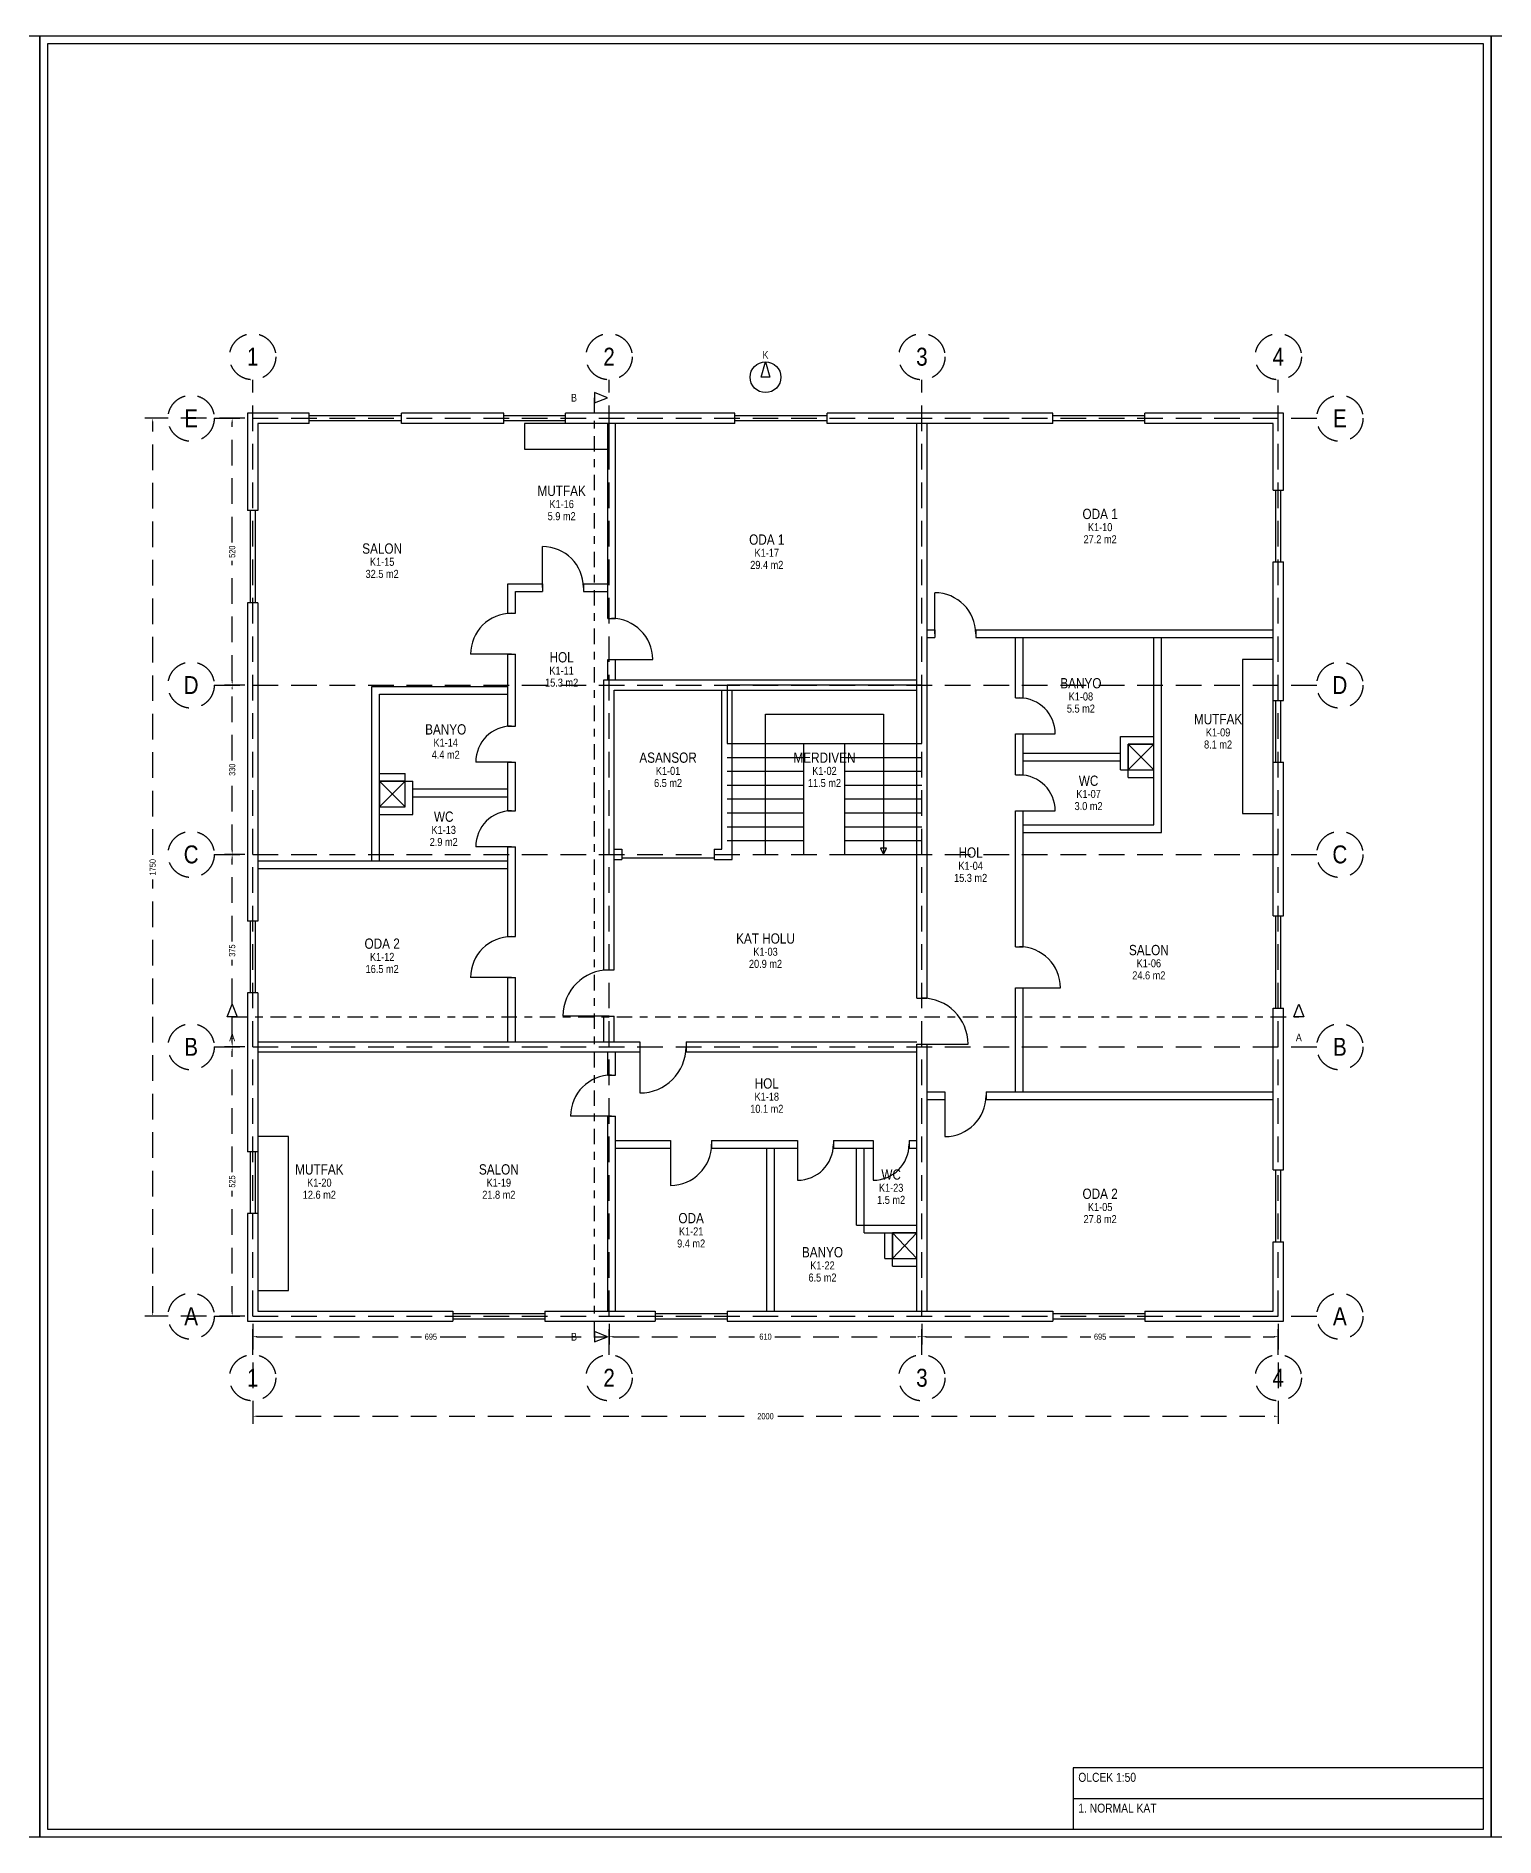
# Model space of a CAD drawing. Header units: millimetres. Extents: x -500 to 372900, y -10150 to 24950.
# Drawn here: x 94825 to 123275, y -10150 to 24950 of the extents above; entities that cross this region are included whole.
import ezdxf
from ezdxf.enums import TextEntityAlignment as Align

# ---------------------------------------------------------------- set-up
doc = ezdxf.new("R2010")
doc.units = ezdxf.units.MM
doc.linetypes.add('DASHED', pattern=[750, 500, -250])
doc.linetypes.add('KESIT_HATTI', pattern=[750, 300, -150, 150, -150])
for name, color, linetype, true_color in [('AKS', 8, 'DASHED', 0x434d58), ('KESIT', 1, 'KESIT_HATTI', 0xc81e1e), ('MERDIVEN', 7, 'Continuous', 0x3c7896), ('SAFT', 7, 'Continuous', 0xc8781e)]:
    doc.layers.add(name, color=color, linetype=linetype, true_color=true_color)
for name, color, linetype in [('CERCEVE', 7, 'Continuous'), ('DUVARLAR', 7, 'Continuous'), ('KAPI-PENCERE', 7, 'Continuous'), ('METIN', 7, 'Continuous'), ('MOBILYA', 7, 'Continuous')]:
    doc.layers.add(name, color=color, linetype=linetype)
doc.styles.get("Standard").update_dxf_attribs({"font": 'arialn.ttf'})
doc.dimstyles.get("Standard").update_dxf_attribs({"dimtxt": 2.5, "dimasz": 2.5, "dimexe": 1.25, "dimexo": 0.625, "dimtad": 1, "dimcen": 2.5, "dimazin": 3, "dimtfac": 1, "dimtmove": 0, "dimatfit": 3})

# ---------------------------------------------------------------- blocks, each defined once
blk = doc.blocks.new('_CLOSEDFILLED')
at = {"color": 0, "linetype": 'BYBLOCK'}
blk.add_solid([(-1, 0.16), (0, 0), (-1, -0.16)], dxfattribs=at)
blk = doc.blocks.new('*D28')
at = {"layer": 'AKS'}
for p, q in [((99050, -150), (99050, -550)), ((106000, -150), (106000, -550)), ((99134, -400), (102345, -400)), ((102705, -400), (105916, -400))]:
    blk.add_line(p, q, dxfattribs=at)
at = {"layer": 'Defpoints'}
for p in [(99050, 0), (106000, 0), (99050, -400)]:
    blk.add_point(p, dxfattribs=at)
at = {"layer": 'AKS', "xscale": 84, "yscale": 84, "rotation": 180}
blk.add_blockref('_CLOSEDFILLED', (99050, -400), dxfattribs=at)
at = {"layer": 'AKS', "xscale": 84, "yscale": 84}
blk.add_blockref('_CLOSEDFILLED', (106000, -400), dxfattribs=at)
at = {"layer": 'AKS', "insert": (102525, -400), "char_height": 120, "attachment_point": 5}
blk.add_mtext('695', dxfattribs=at)
blk = doc.blocks.new('*D29')
at = {"layer": 'AKS'}
for p, q in [((106000, -150), (106000, -550)), ((112100, -150), (112100, -550)), ((106084, -400), (108870, -400)), ((109230, -400), (112016, -400))]:
    blk.add_line(p, q, dxfattribs=at)
at = {"layer": 'Defpoints'}
for p in [(106000, 0), (112100, 0), (106000, -400)]:
    blk.add_point(p, dxfattribs=at)
at = {"layer": 'AKS', "xscale": 84, "yscale": 84, "rotation": 180}
blk.add_blockref('_CLOSEDFILLED', (106000, -400), dxfattribs=at)
at = {"layer": 'AKS', "xscale": 84, "yscale": 84}
blk.add_blockref('_CLOSEDFILLED', (112100, -400), dxfattribs=at)
at = {"layer": 'AKS', "insert": (109050, -400), "char_height": 120, "attachment_point": 5}
blk.add_mtext('610', dxfattribs=at)
blk = doc.blocks.new('*D30')
at = {"layer": 'AKS'}
for p, q in [((112100, -150), (112100, -550)), ((119050, -150), (119050, -550)), ((112184, -400), (115395, -400)), ((115755, -400), (118966, -400))]:
    blk.add_line(p, q, dxfattribs=at)
at = {"layer": 'Defpoints'}
for p in [(112100, 0), (119050, 0), (112100, -400)]:
    blk.add_point(p, dxfattribs=at)
at = {"layer": 'AKS', "xscale": 84, "yscale": 84, "rotation": 180}
blk.add_blockref('_CLOSEDFILLED', (112100, -400), dxfattribs=at)
at = {"layer": 'AKS', "xscale": 84, "yscale": 84}
blk.add_blockref('_CLOSEDFILLED', (119050, -400), dxfattribs=at)
at = {"layer": 'AKS', "insert": (115575, -400), "char_height": 120, "attachment_point": 5}
blk.add_mtext('695', dxfattribs=at)
blk = doc.blocks.new('*D31')
at = {"layer": 'AKS'}
for p, q in [((99050, -150), (99050, -2100)), ((119050, -150), (119050, -2100)), ((99134, -1950), (108810, -1950)), ((109290, -1950), (118966, -1950))]:
    blk.add_line(p, q, dxfattribs=at)
at = {"layer": 'Defpoints'}
for p in [(99050, 0), (119050, 0), (99050, -1950)]:
    blk.add_point(p, dxfattribs=at)
at = {"layer": 'AKS', "xscale": 84, "yscale": 84, "rotation": 180}
blk.add_blockref('_CLOSEDFILLED', (99050, -1950), dxfattribs=at)
at = {"layer": 'AKS', "xscale": 84, "yscale": 84}
blk.add_blockref('_CLOSEDFILLED', (119050, -1950), dxfattribs=at)
at = {"layer": 'AKS', "insert": (109050, -1950), "char_height": 120, "attachment_point": 5}
blk.add_mtext('2000', dxfattribs=at)
blk = doc.blocks.new('*D32')
at = {"layer": 'AKS'}
for p, q in [((98900, 5250), (98500, 5250)), ((98650, 2805), (98650, 5166)), ((98650, 84), (98650, 2445)), ((98900, 0), (98500, 0))]:
    blk.add_line(p, q, dxfattribs=at)
at = {"layer": 'Defpoints'}
for p in [(99050, 5250), (98650, 0), (99050, 0)]:
    blk.add_point(p, dxfattribs=at)
at = {"layer": 'AKS', "xscale": 84, "yscale": 84}
for p, rotation in [((98650, 5250), 90), ((98650, 0), 270)]:
    blk.add_blockref('_CLOSEDFILLED', p, dxfattribs=dict(at, rotation=rotation))
at = {"layer": 'AKS', "insert": (98650, 2625), "char_height": 120, "attachment_point": 5, "rotation": 90}
blk.add_mtext('525', dxfattribs=at)
blk = doc.blocks.new('*D33')
at = {"layer": 'AKS'}
for p, q in [((98900, 9000), (98500, 9000)), ((98650, 7305), (98650, 8916)), ((98650, 5334), (98650, 6945)), ((98900, 5250), (98500, 5250))]:
    blk.add_line(p, q, dxfattribs=at)
at = {"layer": 'Defpoints'}
for p in [(99050, 9000), (98650, 5250), (99050, 5250)]:
    blk.add_point(p, dxfattribs=at)
at = {"layer": 'AKS', "xscale": 84, "yscale": 84}
for p, rotation in [((98650, 9000), 90), ((98650, 5250), 270)]:
    blk.add_blockref('_CLOSEDFILLED', p, dxfattribs=dict(at, rotation=rotation))
at = {"layer": 'AKS', "insert": (98650, 7125), "char_height": 120, "attachment_point": 5, "rotation": 90}
blk.add_mtext('375', dxfattribs=at)
blk = doc.blocks.new('*D34')
at = {"layer": 'AKS'}
for p, q in [((98900, 12300), (98500, 12300)), ((98650, 10830), (98650, 12216)), ((98650, 9084), (98650, 10470)), ((98900, 9000), (98500, 9000))]:
    blk.add_line(p, q, dxfattribs=at)
at = {"layer": 'Defpoints'}
for p in [(99050, 12300), (98650, 9000), (99050, 9000)]:
    blk.add_point(p, dxfattribs=at)
at = {"layer": 'AKS', "xscale": 84, "yscale": 84}
for p, rotation in [((98650, 12300), 90), ((98650, 9000), 270)]:
    blk.add_blockref('_CLOSEDFILLED', p, dxfattribs=dict(at, rotation=rotation))
at = {"layer": 'AKS', "insert": (98650, 10650), "char_height": 120, "attachment_point": 5, "rotation": 90}
blk.add_mtext('330', dxfattribs=at)
blk = doc.blocks.new('*D35')
at = {"layer": 'AKS'}
for p, q in [((98900, 17500), (98500, 17500)), ((98650, 15080), (98650, 17416)), ((98650, 12384), (98650, 14720)), ((98900, 12300), (98500, 12300))]:
    blk.add_line(p, q, dxfattribs=at)
at = {"layer": 'Defpoints'}
for p in [(99050, 17500), (98650, 12300), (99050, 12300)]:
    blk.add_point(p, dxfattribs=at)
at = {"layer": 'AKS', "xscale": 84, "yscale": 84}
for p, rotation in [((98650, 17500), 90), ((98650, 12300), 270)]:
    blk.add_blockref('_CLOSEDFILLED', p, dxfattribs=dict(at, rotation=rotation))
at = {"layer": 'AKS', "insert": (98650, 14900), "char_height": 120, "attachment_point": 5, "rotation": 90}
blk.add_mtext('520', dxfattribs=at)
blk = doc.blocks.new('*D36')
at = {"layer": 'AKS'}
for p, q in [((98900, 17500), (96950, 17500)), ((97100, 8990), (97100, 17416)), ((97100, 84), (97100, 8510)), ((98900, 0), (96950, 0))]:
    blk.add_line(p, q, dxfattribs=at)
at = {"layer": 'Defpoints'}
for p in [(99050, 17500), (97100, 0), (99050, 0)]:
    blk.add_point(p, dxfattribs=at)
at = {"layer": 'AKS', "xscale": 84, "yscale": 84}
for p, rotation in [((97100, 17500), 90), ((97100, 0), 270)]:
    blk.add_blockref('_CLOSEDFILLED', p, dxfattribs=dict(at, rotation=rotation))
at = {"layer": 'AKS', "insert": (97100, 8750), "char_height": 120, "attachment_point": 5, "rotation": 90}
blk.add_mtext('1750', dxfattribs=at)
blk = doc.blocks.new('MAHAL_ETIKET')
at = {"layer": 'METIN'}
for tag, height, p in [('MAHAL_ADI', 100, (0, 118)), ('MAHAL_KOD', 78, (0, -11)), ('ALAN', 78, (0, -129))]:
    blk.add_attdef(tag, text='', height=height, dxfattribs=at).set_placement(p, align=Align.MIDDLE_CENTER)

msp = doc.modelspace()

# ---------------------------------------------------------------- linework, layer by layer
at = {"layer": 'AKS', "linetype": 'DASHED'}
for p, q in [((99050, -750), (99050, 18250)), ((106000, -750), (106000, 18250)), ((112100, -750), (112100, 18250)), ((119050, -750), (119050, 18250)), ((98300, 17500), (119800, 17500)), ((98300, 12300), (119800, 12300)), ((98300, 9000), (119800, 9000)), ((98300, 5250), (119800, 5250)), ((98300, 0), (119800, 0))]:
    msp.add_line(p, q, dxfattribs=at)
at = {"layer": 'AKS'}
for centre in [(99050, 18700), (106000, 18700), (112100, 18700), (119050, 18700), (97850, 17500), (120250, 17500), (97850, 12300), (120250, 12300), (97850, 9000), (120250, 9000), (97850, 5250), (120250, 5250), (97850, 0), (120250, 0), (99050, -1200), (106000, -1200), (112100, -1200), (119050, -1200)]:
    msp.add_circle(centre, 450, dxfattribs=at)
at = {"layer": 'CERCEVE'}
msp.add_line((115050, -9400), (123050, -9400), dxfattribs=at)
for points in [[(66600, -10150), (94900, -10150), (94900, 24950), (66600, 24950)], [(94900, -10150), (123200, -10150), (123200, 24950), (94900, 24950)], [(123200, -10150), (151500, -10150), (151500, 24950), (123200, 24950)], [(95050, -10000), (123050, -10000), (123050, 24800), (95050, 24800)], [(109050, 18600), (109134, 18300), (108966, 18300)], [(115050, -10000), (123050, -10000), (123050, -8800), (115050, -8800)]]:
    msp.add_lwpolyline(points, close=True, dxfattribs=at)
msp.add_circle((109050, 18300), 300, dxfattribs=at)
at = {"layer": 'DUVARLAR'}
for p, q in [((100150, 17600), (98950, 17600)), ((98950, 17600), (98950, 15700)), ((100150, 17400), (100150, 17600)), ((103950, 17600), (101950, 17600)), ((101950, 17400), (101950, 17600)), ((103950, 17400), (103950, 17600)), ((108450, 17600), (105150, 17600)), ((105150, 17400), (105150, 17600)), ((108450, 17400), (108450, 17600)), ((114650, 17600), (110250, 17600)), ((110250, 17400), (110250, 17600)), ((114650, 17400), (114650, 17600)), ((119150, 17600), (116450, 17600)), ((116450, 17400), (116450, 17600)), ((119150, 16100), (119150, 17600)), ((100150, 17400), (99150, 17400)), ((99150, 17400), (99150, 15700)), ((103950, 17400), (101950, 17400)), ((108450, 17400), (105150, 17400)), ((105975, 13600), (105975, 17400)), ((106125, 13600), (106125, 17400)), ((114650, 17400), (110250, 17400)), ((112000, 6200), (112000, 17400)), ((112200, 6200), (112200, 17400)), ((118950, 17400), (116450, 17400)), ((118950, 16100), (118950, 17400)), ((118950, 16100), (119150, 16100)), ((99150, 15700), (98950, 15700)), ((118950, 12000), (118950, 14700)), ((118950, 14700), (119150, 14700)), ((119150, 12000), (119150, 14700)), ((104025, 14275), (104700, 14275)), ((104025, 13700), (104025, 14275)), ((104175, 14125), (104700, 14125)), ((104175, 13700), (104175, 14125)), ((104700, 14275), (104700, 14125)), ((105500, 14275), (105975, 14275)), ((105500, 14275), (105500, 14125)), ((105500, 14125), (105975, 14125)), ((98950, 13900), (98950, 7700)), ((99150, 13900), (98950, 13900)), ((99150, 13900), (99150, 7700)), ((104025, 13700), (104175, 13700)), ((105975, 13600), (106125, 13600)), ((112200, 13375), (112350, 13375)), ((112350, 13375), (112350, 13225)), ((113150, 13375), (118950, 13375)), ((113150, 13375), (113150, 13225)), ((112200, 13225), (112350, 13225)), ((113150, 13225), (118950, 13225)), ((113925, 12050), (113925, 13225)), ((114075, 12050), (114075, 13225)), ((116625, 9575), (116625, 13225)), ((116775, 9425), (116775, 13225)), ((104025, 11500), (104025, 12900)), ((104025, 12900), (104175, 12900)), ((104175, 11500), (104175, 12900)), ((105975, 12400), (105975, 12800)), ((105975, 12800), (106125, 12800)), ((106125, 12400), (106125, 12800)), ((105900, 12400), (112000, 12400)), ((105900, 6750), (105900, 12400)), ((101375, 12275), (104025, 12275)), ((101375, 8875), (101375, 12275)), ((101525, 12125), (104025, 12125)), ((101525, 8875), (101525, 12125)), ((106100, 12200), (112000, 12200)), ((106100, 6750), (106100, 12200)), ((108200, 9100), (108200, 12200)), ((108400, 8900), (108400, 12200)), ((113925, 12050), (114075, 12050)), ((118950, 12000), (119150, 12000)), ((104025, 11500), (104175, 11500)), ((113925, 10550), (113925, 11350)), ((113925, 11350), (114075, 11350)), ((114075, 10550), (114075, 11350)), ((115975, 11300), (116625, 11300)), ((115975, 10650), (115975, 11300)), ((114075, 10975), (115975, 10975)), ((116125, 11150), (116625, 11150)), ((116125, 10500), (116125, 11150)), ((101525, 10575), (102025, 10575)), ((102025, 9925), (102025, 10575)), ((104025, 9850), (104025, 10800)), ((104025, 10800), (104175, 10800)), ((104175, 9850), (104175, 10800)), ((113925, 10550), (114075, 10550)), ((114075, 10825), (115975, 10825)), ((115975, 10650), (116625, 10650)), ((118950, 7800), (118950, 10800)), ((118950, 10800), (119150, 10800)), ((119150, 7800), (119150, 10800)), ((101525, 10425), (102175, 10425)), ((102175, 9775), (102175, 10425)), ((102175, 10275), (104025, 10275)), ((116125, 10500), (116625, 10500)), ((101525, 9925), (102025, 9925)), ((102175, 10125), (104025, 10125)), ((104025, 9850), (104175, 9850)), ((113925, 7200), (113925, 9850)), ((113925, 9850), (114075, 9850)), ((114075, 7200), (114075, 9850)), ((101525, 9775), (102175, 9775)), ((114075, 9575), (116625, 9575)), ((104025, 7400), (104025, 9150)), ((104025, 9150), (104175, 9150)), ((104175, 7400), (104175, 9150)), ((114075, 9425), (116775, 9425)), ((99150, 8875), (104025, 8875)), ((106100, 9100), (106250, 9100)), ((106100, 8900), (106250, 8900)), ((106250, 9100), (106250, 8900)), ((108050, 9100), (108200, 9100)), ((108050, 9100), (108050, 8900)), ((108050, 8900), (108400, 8900)), ((99150, 8725), (104025, 8725)), ((118950, 7800), (119150, 7800)), ((99150, 7700), (98950, 7700)), ((104025, 7400), (104175, 7400)), ((113925, 7200), (114075, 7200)), ((105900, 6750), (106100, 6750)), ((104025, 5350), (104025, 6600)), ((104025, 6600), (104175, 6600)), ((104175, 5350), (104175, 6600)), ((113925, 4375), (113925, 6400)), ((113925, 6400), (114075, 6400)), ((114075, 4375), (114075, 6400)), ((98950, 6300), (98950, 3200)), ((99150, 6300), (98950, 6300)), ((99150, 6300), (99150, 3200)), ((112000, 6200), (112200, 6200)), ((118950, 2850), (118950, 6000)), ((118950, 6000), (119150, 6000)), ((119150, 2850), (119150, 6000)), ((105900, 5350), (105900, 5850)), ((105900, 5850), (106100, 5850)), ((106100, 5350), (106100, 5850)), ((99150, 5350), (106600, 5350)), ((106600, 5350), (106600, 5150)), ((107500, 5350), (112000, 5350)), ((107500, 5350), (107500, 5150)), ((112000, 100), (112000, 5300)), ((112000, 5300), (112200, 5300)), ((112200, 100), (112200, 5300)), ((99150, 5150), (106600, 5150)), ((105975, 4700), (105975, 5150)), ((106125, 4700), (106125, 5150)), ((107500, 5150), (112000, 5150)), ((105975, 4700), (106125, 4700)), ((112200, 4375), (112550, 4375)), ((112200, 4225), (112550, 4225)), ((112550, 4375), (112550, 4225)), ((113350, 4375), (118950, 4375)), ((113350, 4375), (113350, 4225)), ((113350, 4225), (118950, 4225)), ((105975, 100), (105975, 3900)), ((105975, 3900), (106125, 3900)), ((106125, 100), (106125, 3900)), ((99150, 3200), (98950, 3200)), ((106125, 3425), (107200, 3425)), ((106125, 3275), (107200, 3275)), ((107200, 3425), (107200, 3275)), ((108000, 3425), (109675, 3425)), ((108000, 3425), (108000, 3275)), ((108000, 3275), (109675, 3275)), ((109075, 100), (109075, 3275)), ((109225, 100), (109225, 3275)), ((109675, 3425), (109675, 3275)), ((110375, 3425), (111150, 3425)), ((110375, 3425), (110375, 3275)), ((110375, 3275), (111150, 3275)), ((110825, 1775), (110825, 3275)), ((110975, 1625), (110975, 3275)), ((111150, 3425), (111150, 3275)), ((111850, 3425), (112000, 3425)), ((111850, 3425), (111850, 3275)), ((111850, 3275), (112000, 3275)), ((118950, 2850), (119150, 2850)), ((98950, 2000), (98950, -100)), ((99150, 2000), (98950, 2000)), ((99150, 2000), (99150, 100)), ((110825, 1775), (112000, 1775)), ((110975, 1625), (112000, 1625)), ((111375, 1125), (111375, 1625)), ((111525, 975), (111525, 1625)), ((118950, 100), (118950, 1450)), ((118950, 1450), (119150, 1450)), ((119150, -100), (119150, 1450)), ((111375, 1125), (112000, 1125)), ((111525, 975), (112000, 975)), ((99150, 100), (102950, 100)), ((102950, 100), (102950, -100)), ((104750, 100), (106900, 100)), ((104750, 100), (104750, -100)), ((106900, 100), (106900, -100)), ((108300, 100), (114650, 100)), ((108300, 100), (108300, -100)), ((114650, 100), (114650, -100)), ((116450, 100), (118950, 100)), ((116450, 100), (116450, -100)), ((98950, -100), (102950, -100)), ((104750, -100), (106900, -100)), ((108300, -100), (114650, -100)), ((116450, -100), (119150, -100))]:
    msp.add_line(p, q, dxfattribs=at)
at = {"layer": 'KAPI-PENCERE'}
for p, q in [((101950, 17550), (100150, 17550)), ((105150, 17550), (103950, 17550)), ((110250, 17550), (108450, 17550)), ((116450, 17550), (114650, 17550)), ((101950, 17450), (100150, 17450)), ((105150, 17450), (103950, 17450)), ((110250, 17450), (108450, 17450)), ((116450, 17450), (114650, 17450)), ((119000, 14700), (119000, 16100)), ((119100, 14700), (119100, 16100)), ((99000, 15700), (99000, 13900)), ((99100, 15700), (99100, 13900)), ((104700, 14200), (104700, 15000)), ((112350, 13300), (112350, 14100)), ((104100, 12900), (103300, 12900)), ((106050, 12800), (106850, 12800)), ((119000, 10800), (119000, 12000)), ((119100, 10800), (119100, 12000)), ((114000, 11350), (114700, 11350)), ((104100, 10800), (103400, 10800)), ((114000, 9850), (114700, 9850)), ((104100, 9150), (103400, 9150)), ((106250, 8933.333), (108050, 8933.333)), ((108050, 8933.333), (108050, 8900)), ((119000, 6000), (119000, 7800)), ((119100, 6000), (119100, 7800)), ((99000, 7700), (99000, 6300)), ((99100, 7700), (99100, 6300)), ((104100, 6600), (103300, 6600)), ((114000, 6400), (114800, 6400)), ((106000, 5850), (105100, 5850)), ((112100, 5300), (113000, 5300)), ((106600, 5250), (106600, 4350)), ((112550, 4300), (112550, 3500)), ((106050, 3900), (105250, 3900)), ((99000, 3200), (99000, 2000)), ((99100, 3200), (99100, 2000)), ((107200, 3350), (107200, 2550)), ((109675, 3350), (109675, 2650)), ((111150, 3350), (111150, 2650)), ((119000, 1450), (119000, 2850)), ((119100, 1450), (119100, 2850)), ((102950, 50), (104750, 50)), ((106900, 50), (108300, 50)), ((114650, 50), (116450, 50)), ((102950, -50), (104750, -50)), ((106900, -50), (108300, -50)), ((114650, -50), (116450, -50))]:
    msp.add_line(p, q, dxfattribs=at)
for centre, radius, start, end in [((104700, 14200), 800, 0, 90), ((112350, 13300), 800, 0, 90), ((104100, 12900), 800, 90, 180), ((106050, 12800), 800, 0, 90), ((114000, 11350), 700, 0, 90), ((104100, 10800), 700, 90, 180), ((114000, 9850), 700, 0, 90), ((104100, 9150), 700, 90, 180), ((104100, 6600), 800, 90, 180), ((114000, 6400), 800, 0, 90), ((106000, 5850), 900, 90, 180), ((112100, 5300), 900, 0, 90), ((106600, 5250), 900, -90, 0), ((106050, 3900), 800, 90, 180), ((112550, 4300), 800, -90, 0), ((107200, 3350), 800, -90, 0), ((109675, 3350), 700, -90, 0), ((111150, 3350), 700, -90, 0)]:
    msp.add_arc(centre, radius, start, end, dxfattribs=at)
at = {"layer": 'KESIT', "linetype": 'KESIT_HATTI'}
for p, q in [((105716.667, -400), (105716.667, 17900)), ((98650, 5833.333), (119450, 5833.333))]:
    msp.add_line(p, q, dxfattribs=at)
at = {"layer": 'KESIT'}
for points in [[(105966.667, 17900), (105716.667, 18000), (105716.667, 17800)], [(98650, 6083.333), (98750, 5833.333), (98550, 5833.333)], [(119450, 6083.333), (119550, 5833.333), (119350, 5833.333)], [(105966.667, -400), (105716.667, -300), (105716.667, -500)]]:
    msp.add_lwpolyline(points, close=True, dxfattribs=at)
at = {"layer": 'MERDIVEN'}
for p, q in [((109050, 9000), (109050, 11730)), ((109050, 11730), (111350, 11730)), ((111350, 11730), (111350, 9000)), ((108300, 11160), (109800, 11160)), ((108300, 10890), (109800, 10890)), ((109800, 9000), (109800, 11160)), ((110600, 9000), (110600, 11160)), ((110600, 10890), (112100, 10890)), ((108300, 10620), (109800, 10620)), ((110600, 10620), (112100, 10620)), ((108300, 10350), (109800, 10350)), ((110600, 10350), (112100, 10350)), ((108300, 10080), (109800, 10080)), ((110600, 10080), (112100, 10080)), ((108300, 9810), (109800, 9810)), ((108300, 9540), (109800, 9540)), ((110600, 9810), (112100, 9810)), ((110600, 9540), (112100, 9540)), ((108300, 9270), (109800, 9270)), ((110600, 9270), (112100, 9270)), ((110600, 9000), (112100, 9000))]:
    msp.add_line(p, q, dxfattribs=at)
for points in [[(108300, 11160), (112100, 11160), (112100, 12300), (108300, 12300)], [(111350, 9000), (111410, 9120), (111290, 9120)]]:
    msp.add_lwpolyline(points, close=True, dxfattribs=at)
at = {"layer": 'MOBILYA'}
for points in [[(104350, 16900), (106000, 16900), (106000, 17400), (104350, 17400)], [(118350, 9800), (118950, 9800), (118950, 12800), (118350, 12800)], [(99150, 500), (99750, 500), (99750, 3500), (99150, 3500)]]:
    msp.add_lwpolyline(points, close=True, dxfattribs=at)
at = {"layer": 'SAFT'}
for p, q in [((116125, 10650), (116625, 11150)), ((116625, 10650), (116125, 11150)), ((101525, 9925), (102025, 10425)), ((102025, 9925), (101525, 10425)), ((111525, 1125), (112000, 1625)), ((112000, 1125), (111525, 1625))]:
    msp.add_line(p, q, dxfattribs=at)
for points in [[(116125, 10650), (116625, 10650), (116625, 11150), (116125, 11150)], [(101525, 9925), (102025, 9925), (102025, 10425), (101525, 10425)], [(111525, 1125), (112000, 1125), (112000, 1625), (111525, 1625)]]:
    msp.add_lwpolyline(points, close=True, dxfattribs=at)

# ---------------------------------------------------------------- block references
at = {"layer": 'METIN', "xscale": 2, "yscale": 2}
for p, values in [((105075, 15850), {'MAHAL_ADI': 'MUTFAK', 'MAHAL_KOD': 'K1-16', 'ALAN': '5.9 m2'}), ((115575, 15400), {'MAHAL_ADI': 'ODA 1', 'MAHAL_KOD': 'K1-10', 'ALAN': '27.2 m2'}), ((109075, 14900), {'MAHAL_ADI': 'ODA 1', 'MAHAL_KOD': 'K1-17', 'ALAN': '29.4 m2'}), ((101574.384, 14724.75), {'MAHAL_ADI': 'SALON', 'MAHAL_KOD': 'K1-15', 'ALAN': '32.5 m2'}), ((105074.524, 12605.823), {'MAHAL_ADI': 'HOL', 'MAHAL_KOD': 'K1-11', 'ALAN': '15.3 m2'}), ((115200, 12100), {'MAHAL_ADI': 'BANYO', 'MAHAL_KOD': 'K1-08', 'ALAN': '5.5 m2'}), ((117875, 11400), {'MAHAL_ADI': 'MUTFAK', 'MAHAL_KOD': 'K1-09', 'ALAN': '8.1 m2'}), ((102813.77, 11200.488), {'MAHAL_ADI': 'BANYO', 'MAHAL_KOD': 'K1-14', 'ALAN': '4.4 m2'}), ((107150, 10650), {'MAHAL_ADI': 'ASANSOR', 'MAHAL_KOD': 'K1-01', 'ALAN': '6.5 m2'}), ((110200, 10650), {'MAHAL_ADI': 'MERDIVEN', 'MAHAL_KOD': 'K1-02', 'ALAN': '11.5 m2'}), ((115350, 10200), {'MAHAL_ADI': 'WC', 'MAHAL_KOD': 'K1-07', 'ALAN': '3.0 m2'}), ((102775, 9500), {'MAHAL_ADI': 'WC', 'MAHAL_KOD': 'K1-13', 'ALAN': '2.9 m2'}), ((113050, 8800), {'MAHAL_ADI': 'HOL', 'MAHAL_KOD': 'K1-04', 'ALAN': '15.3 m2'}), ((109050, 7125), {'MAHAL_ADI': 'KAT HOLU', 'MAHAL_KOD': 'K1-03', 'ALAN': '20.9 m2'}), ((101575, 7025), {'MAHAL_ADI': 'ODA 2', 'MAHAL_KOD': 'K1-12', 'ALAN': '16.5 m2'}), ((116525, 6900), {'MAHAL_ADI': 'SALON', 'MAHAL_KOD': 'K1-06', 'ALAN': '24.6 m2'}), ((109075, 4300), {'MAHAL_ADI': 'HOL', 'MAHAL_KOD': 'K1-18', 'ALAN': '10.1 m2'}), ((100350, 2625), {'MAHAL_ADI': 'MUTFAK', 'MAHAL_KOD': 'K1-20', 'ALAN': '12.6 m2'}), ((103850, 2625), {'MAHAL_ADI': 'SALON', 'MAHAL_KOD': 'K1-19', 'ALAN': '21.8 m2'}), ((111500, 2525), {'MAHAL_ADI': 'WC', 'MAHAL_KOD': 'K1-23', 'ALAN': '1.5 m2'}), ((115575, 2150), {'MAHAL_ADI': 'ODA 2', 'MAHAL_KOD': 'K1-05', 'ALAN': '27.8 m2'}), ((107600, 1675), {'MAHAL_ADI': 'ODA', 'MAHAL_KOD': 'K1-21', 'ALAN': '9.4 m2'}), ((110160.822, 1010.822), {'MAHAL_ADI': 'BANYO', 'MAHAL_KOD': 'K1-22', 'ALAN': '6.5 m2'})]:
    msp.add_blockref('MAHAL_ETIKET', p, dxfattribs=at).add_auto_attribs(values)

# ---------------------------------------------------------------- texts
at = {"layer": 'AKS'}
for s, p in [('1', (99050, 18700)), ('2', (106000, 18700)), ('3', (112100, 18700)), ('4', (119050, 18700)), ('E', (97850, 17500)), ('E', (120250, 17500)), ('D', (97850, 12300)), ('D', (120250, 12300)), ('C', (97850, 9000)), ('C', (120250, 9000)), ('B', (97850, 5250)), ('B', (120250, 5250)), ('A', (97850, 0)), ('A', (120250, 0)), ('1', (99050, -1200)), ('2', (106000, -1200)), ('3', (112100, -1200)), ('4', (119050, -1200))]:
    msp.add_text(s, height=350, dxfattribs=at).set_placement(p, align=Align.MIDDLE_CENTER)
at = {"layer": 'KESIT'}
for s, p in [('B', (105316.667, 17900)), ('A', (98650, 5433.333)), ('A', (119450, 5433.333)), ('B', (105316.667, -400))]:
    msp.add_text(s, height=150, dxfattribs=at).set_placement(p, align=Align.MIDDLE_CENTER)
at = {"layer": 'METIN'}
msp.add_text('K', height=150, dxfattribs=at).set_placement((109050, 18735), align=Align.MIDDLE_CENTER)
for s, p in [('OLCEK 1:50', (115150, -8900)), ('1. NORMAL KAT', (115150, -9500))]:
    msp.add_text(s, height=175, dxfattribs=at).set_placement(p, align=Align.TOP_LEFT)

# ---------------------------------------------------------------- dimensions: what is measured, and where the dimension line sits
at = {"layer": 'AKS'}
for base, p1, p2, text, picture, middle in [((97100, 0), (99050, 0), (99050, 17500), '1750', '*D36', (97100, 8750)), ((98650, 12300), (99050, 12300), (99050, 17500), '520', '*D35', (98650, 14900)), ((98650, 9000), (99050, 9000), (99050, 12300), '330', '*D34', (98650, 10650)), ((98650, 5250), (99050, 5250), (99050, 9000), '375', '*D33', (98650, 7125)), ((98650, 0), (99050, 0), (99050, 5250), '525', '*D32', (98650, 2625))]:
    dim = msp.add_linear_dim(base=base, p1=p1, p2=p2, angle=90, text=text, dimstyle='Standard', override={"dimtxt": 120, "dimasz": 84, "dimexe": 150, "dimexo": 150, "dimgap": 80}, dxfattribs=at)
    dim.commit()
    dim.dimension.update_dxf_attribs({"geometry": picture, "text_midpoint": middle})
for base, p1, p2, text, picture, middle in [((99050, -400), (99050, 0), (106000, 0), '695', '*D28', (102525, -400)), ((99050, -1950), (99050, 0), (119050, 0), '2000', '*D31', (109050, -1950)), ((106000, -400), (106000, 0), (112100, 0), '610', '*D29', (109050, -400)), ((112100, -400), (112100, 0), (119050, 0), '695', '*D30', (115575, -400))]:
    dim = msp.add_linear_dim(base=base, p1=p1, p2=p2, text=text, dimstyle='Standard', override={"dimtxt": 120, "dimasz": 84, "dimexe": 150, "dimexo": 150, "dimgap": 80}, dxfattribs=at)
    dim.commit()
    dim.dimension.update_dxf_attribs({"geometry": picture, "text_midpoint": middle})

doc.saveas('drawing.dxf')
